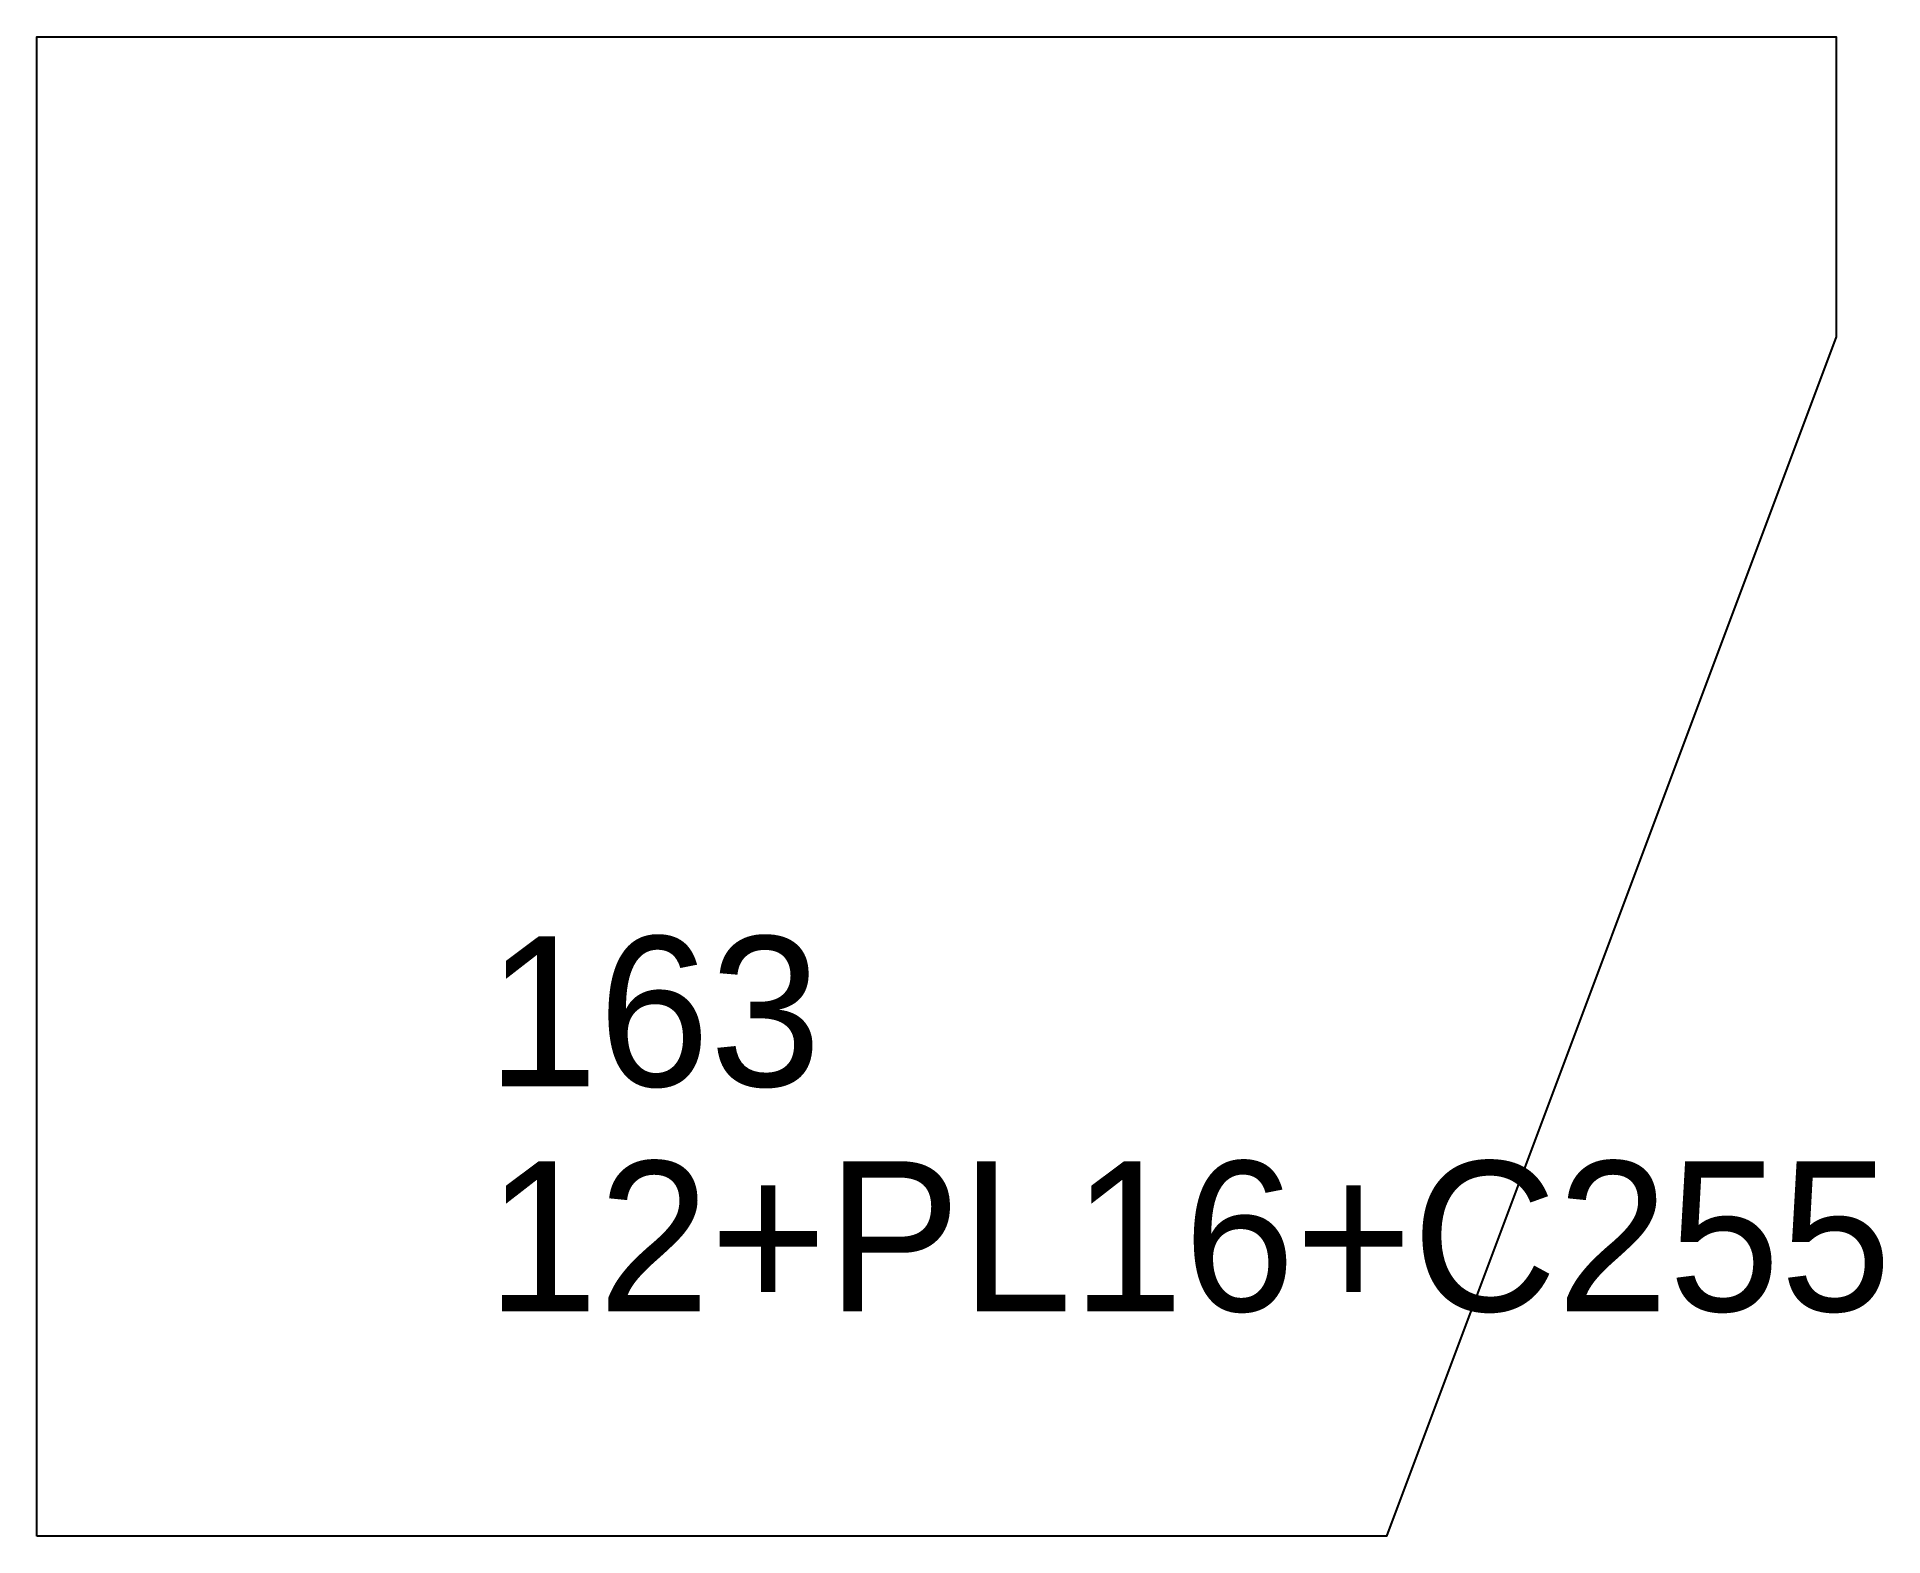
# Model space of a CAD drawing. Extents: x 0 to 123, y 0 to 100.
import ezdxf

# ---------------------------------------------------------------- set-up
doc = ezdxf.new("R2010")
doc.units = 0
for name, color, linetype in [('CUT', 7, 'CONTINUOUS'), ('SCRIBE', 3, 'CONTINUOUS'), ('TEXT', 7, 'CONTINUOUS')]:
    doc.layers.add(name, color=color, linetype=linetype)

msp = doc.modelspace()

# ---------------------------------------------------------------- linework, layer by layer
at = {"layer": 'CUT', "color": 7, "linetype": 'CONTINUOUS'}
msp.add_lwpolyline([(0, 0), (0, 100), (120, 100), (120, 80), (90, 0)], close=True, dxfattribs=at)

# ---------------------------------------------------------------- texts
at = {"layer": 'SCRIBE', "color": 3}
msp.add_text('163', height=10, dxfattribs=at).set_placement((30, 30))
at = {"layer": 'TEXT', "color": 7}
msp.add_text('12+PL16+C255', height=10, dxfattribs=at).set_placement((30, 15))

doc.saveas('drawing.dxf')
